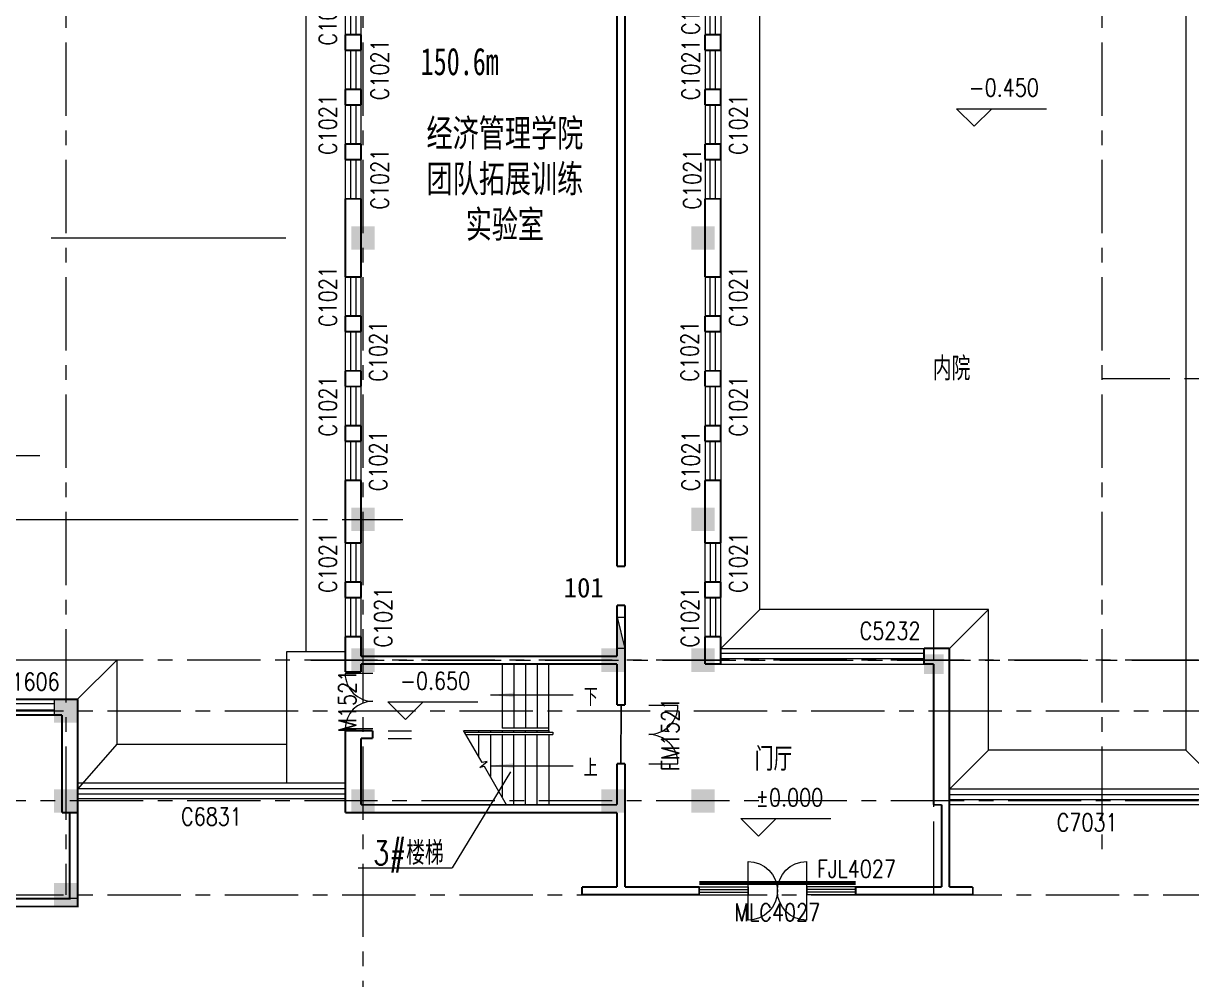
# Model space of a CAD drawing. Extents: x 2719331 to 3465925, y -270324 to -167476.
# Drawn here: x 2770897 to 2800781, y -218437 to -193979 of the extents above; entities that cross this region are included whole.
import ezdxf
from ezdxf.enums import TextEntityAlignment as Align

# ---------------------------------------------------------------- set-up
doc = ezdxf.new("R2010")
doc.units = 0
doc.header["$LTSCALE"] = 1500
doc.header["$MEASUREMENT"] = 0
doc.linetypes.add('CENTER', pattern=[2, 1.25, -0.25, 0.25, -0.25])
doc.linetypes.add('DASH', pattern=[0.35, 0.25, -0.1])
doc.layers.get('0').update_dxf_attribs({"linetype": 'CONTINUOUS', "lineweight": 0})
for name, color, linetype, lineweight in [('AXIS', 7, 'CONTINUOUS', 5), ('COLUMN', 7, 'CONTINUOUS', 5), ('DOTE', 7, 'CENTER', 5), ('P-S-TEXT', 7, 'CONTINUOUS', 5), ('PUB_DIM', 250, 'CONTINUOUS', 5), ('PUB_TEXT', 7, 'CONTINUOUS', 5), ('STAIR', 7, 'CONTINUOUS', 5), ('WALL', 7, 'CONTINUOUS', 5), ('WINDOW', 7, 'CONTINUOUS', 5), ('WINDOW_TEXT', 7, 'CONTINUOUS', 5), ('我的', 7, 'CONTINUOUS', 5), ('散水', 7, 'CONTINUOUS', 5), ('消火栓', 7, 'CONTINUOUS', 5), ('防火卷帘', 7, 'CONTINUOUS', 5), ('防火卷帘名称', 7, 'CONTINUOUS', 5)]:
    doc.layers.add(name, color=color, linetype=linetype, lineweight=lineweight)
doc.layers.add('中文', color=4, linetype='CONTINUOUS')
doc.layers.add('地面', color=250, linetype='CONTINUOUS')
doc.styles.add('_SIMPLEX', font='SIMPLEX.shx', dxfattribs={"width": 0.6})
doc.styles.add('DIM_FONT', font='romans.shx', dxfattribs={"width": 0.6})
doc.styles.add('H1', font='romans.shx', dxfattribs={"width": 1.2, "bigfont": 'hztxt.shx'})
doc.styles.add('HZ4', font='SimSun.ttf', dxfattribs={"width": 0.7, "height": 700})
doc.styles.add('SIMPLEX', font='SIMPLEX.SHX', dxfattribs={"width": 0.6})
doc.styles.get("Standard").update_dxf_attribs({"font": 'SIMHEI.TTF', "height": 1.2})

# ---------------------------------------------------------------- blocks, each defined once
blk = doc.blocks.new('_FZH')
blk.add_solid([(0.5, -0.5), (-0.5, -0.5), (0.5, 0.5), (-0.5, 0.5)])
blk = doc.blocks.new('_ARROW')
blk.add_solid([(0, 0), (-1, 0.1), (-1, -0.1)])
blk = doc.blocks.new('M_A3PTU')
for p, q in [((-0.5, 0), (-0.499, -0.498)), ((0.5, 0), (0.499, -0.498))]:
    blk.add_line(p, q)
for centre, start, end in [((-0.498, -0.001), 269.885, 0.0763), ((0.498, -0.001), 179.9237, 270.115)]:
    blk.add_arc(centre, 0.498, start, end)
blk = doc.blocks.new('_WBLK')
for p, q in [((-0.5, 0.5), (0.5, 0.5)), ((0.5, 0.1667), (-0.5, 0.1667)), ((0.5, -0.1667), (-0.5, -0.1667)), ((-0.5, -0.5), (0.5, -0.5))]:
    blk.add_line(p, q)
at = {"layer": 'WINDOW_TEXT', "style": 'SIMPLEX', "flags": 9}
blk.add_attdef('A', text='', height=1, dxfattribs=at).set_placement((0, 1.5), align=Align.MIDDLE)
blk = doc.blocks.new('M_A10JJG')
for p, q in [((-0.5, -0.5), (-0.5, 0.5)), ((0.5, -0.5), (0.5, 0.5))]:
    blk.add_line(p, q)
for centre, start, end in [((-0.5, 0), 270, 90), ((0.5, 0), 90, 270)]:
    blk.add_arc(centre, 0.5, start, end)
blk = doc.blocks.new('A$C68C06AB7')
at = {"layer": '消火栓'}
blk.add_hatch(color=256, dxfattribs=at).paths.add_polyline_path([(800, 200), (0, 200), (800, 0)])
blk.add_line((0, 200), (800, 0), dxfattribs=at)
blk.add_lwpolyline([(0, 200), (0, 0), (800, 0), (800, 200)], close=True, dxfattribs=at)
blk = doc.blocks.new('_GCBLK')
at = {"linetype": 'DASH'}
for p, q in [((-0.5, -0.5), (-0.5, 0.5)), ((0.5, -0.5), (0.5, 0.5)), ((-0.5, 0.2), (0.5, 0.2)), ((-0.5, -0.2), (0.5, -0.2))]:
    blk.add_line(p, q, dxfattribs=at)
at = {"layer": 'WINDOW_TEXT', "style": 'SIMPLEX', "flags": 9}
blk.add_attdef('A', text='', height=1, dxfattribs=at).set_placement((0, 1.5), align=Align.MIDDLE)
blk = doc.blocks.new('_DBLK1')
for p, q in [((-0.47, 0), (-0.47, -0.47)), ((0.47, 0), (0.47, -0.47))]:
    blk.add_line(p, q)
for centre, start, end in [((-0.47, 0), 270, 0), ((0.47, 0), 180, 270)]:
    blk.add_arc(centre, 0.47, start, end)
at = {"layer": 'WINDOW_TEXT', "style": 'SIMPLEX', "flags": 9}
blk.add_attdef('A', text='', height=1, dxfattribs=at).set_placement((0, 1.5), align=Align.MIDDLE)

msp = doc.modelspace()

# ---------------------------------------------------------------- linework, layer by layer
at = {"layer": 'AXIS', "lineweight": 0}
for p, q in [((2771609, -199466.3), (2777609, -199466.3)), ((2771609, -206666.3), (2777609, -206666.3))]:
    msp.add_line(p, q, dxfattribs=at)
at = {"layer": 'DOTE', "lineweight": 0}
for p, q in [((2771984.1, -176471.8), (2771984.1, -216266.3)), ((2771984.1, -176471.8), (2771984.1, -216266.3)), ((2779584.1, -176471.8), (2779584, -223966.3)), ((2798484.1, -176471.8), (2798484.1, -215338.3)), ((2809220.8, -203066.3), (2798484, -203066.3)), ((2755051.3, -206666.3), (2780606.6, -206666.3)), ((2794184, -216266.3), (2794184, -208949.2)), ((2824959.1, -210266.3), (2755051.3, -210266.3)), ((2778247.5, -210266.3), (2824967.9, -210266.3)), ((2755051.3, -211566.3), (2825104.7, -211566.3)), ((2824959.1, -213866.3), (2755051.3, -213866.3)), ((2755051.3, -216266.3), (2825104.7, -216266.3))]:
    msp.add_line(p, q, dxfattribs=at)
at = {"layer": 'PUB_DIM', "lineweight": 0}
for p, q in [((2795216.6, -196610.8), (2794766.6, -196160.8)), ((2794766.6, -196160.8), (2795666.6, -196160.8)), ((2795666.6, -196160.8), (2795216.6, -196610.8)), ((2795666.6, -196160.8), (2797068, -196160.8)), ((2780669.7, -211785.1), (2780219.7, -211335.1)), ((2780219.7, -211335.1), (2781119.7, -211335.1)), ((2781119.7, -211335.1), (2780669.7, -211785.1)), ((2781119.7, -211335.1), (2782521.1, -211335.1)), ((2789700.1, -214767.7), (2789250.1, -214317.7)), ((2789250.1, -214317.7), (2790150.1, -214317.7)), ((2790150.1, -214317.7), (2789700.1, -214767.7)), ((2790150.1, -214317.7), (2791551.5, -214317.7))]:
    msp.add_line(p, q, dxfattribs=at)
for points in [[(2782842.2, -211156.7), (2784957.3, -211156.7)], [(2782842.2, -212965.6), (2784957.3, -212965.6)]]:
    msp.add_lwpolyline(points, dxfattribs=at)
at = {"layer": 'STAIR', "lineweight": 0}
for p, q in [((2783142.2, -210366.3), (2783142.2, -212005.8)), ((2783442.2, -210366.3), (2783442.2, -212005.8)), ((2783742.2, -210366.3), (2783742.2, -212005.8)), ((2784042.2, -210366.3), (2784042.2, -212005.8)), ((2784342.2, -212005.8), (2784342.2, -210366.3)), ((2782633.1, -212883.6), (2782159.1, -212062.5)), ((2782161, -212065.8), (2784342.2, -212065.8)), ((2782184.1, -212105.8), (2784442.2, -212105.8)), ((2782218.7, -212165.8), (2784442.2, -212165.8)), ((2782542.2, -212065.8), (2782542.2, -212105.8)), ((2782542.2, -212165.8), (2782542.2, -212726.1)), ((2782842.2, -212065.8), (2782842.2, -212105.8)), ((2782842.2, -212165.8), (2782842.2, -213245.7)), ((2784342.2, -212005.8), (2783142.2, -212005.8)), ((2783142.2, -212065.8), (2783142.2, -212105.8)), ((2783142.2, -212165.8), (2783142.2, -213765.3)), ((2783442.2, -212105.8), (2783442.2, -212065.8)), ((2783442.2, -213966.3), (2783442.2, -212165.8)), ((2783742.2, -212105.8), (2783742.2, -212065.8)), ((2783742.2, -213966.3), (2783742.2, -212165.8)), ((2784042.2, -212105.8), (2784042.2, -212065.8)), ((2784042.2, -213966.3), (2784042.2, -212165.8)), ((2784342.2, -212065.8), (2784342.2, -212005.8)), ((2784342.2, -212065.8), (2784342.2, -212105.8)), ((2784342.2, -212165.8), (2784342.2, -213966.3)), ((2784442.2, -212105.8), (2784442.2, -212165.8)), ((2782569.2, -213012.9), (2782757, -212858.2)), ((2782693.1, -212987.5), (2782569.2, -213012.9)), ((2782757, -212858.2), (2782633.1, -212883.6)), ((2783258.2, -213966.3), (2782693.1, -212987.5))]:
    msp.add_line(p, q, dxfattribs=at)
msp.add_lwpolyline([(2773284, -210266.3), (2773284, -212416.3), (2777624.2, -212416.3)], dxfattribs=at)
at = {"layer": 'WALL', "lineweight": 0}
for p, q in [((2758316.5, -205063.9), (2771318.1, -205032.3)), ((2779134, -210052.1), (2777624.2, -210052.1)), ((2777624.2, -210052.1), (2777624.2, -213416.3)), ((2780225.6, -212070), (2780826.4, -212070)), ((2780225.6, -212270), (2780826.4, -212270)), ((2783354, -213123.9), (2781867.9, -215575.8)), ((2779457.7, -215575.8), (2781867.9, -215575.8)), ((2772284, -216366.3), (2763716.8, -216366.3)), ((2772284, -216566.3), (2772284, -216366.3))]:
    msp.add_line(p, q, dxfattribs=at)
at = {"layer": 'WALL', "lineweight": 0, "const_width": 50}
for points in [[(2786084, -207866.1), (2786084, -190665.4)], [(2786284.1, -190665.4), (2786284.1, -207866.1)], [(2779134, -194666.3), (2779134, -194266.3)], [(2779134, -194666.3), (2779134, -194266.3)], [(2779534, -194266.3), (2779134, -194266.3)], [(2779534, -194266.3), (2779534, -194666.3)], [(2779534, -194266.3), (2779534, -194666.3)], [(2788334, -194266.3), (2788334, -194666.3)], [(2788734, -194266.3), (2788334, -194266.3)], [(2788334, -194266.3), (2788334, -194666.3)], [(2788734, -194266.3), (2788734, -194666.3)], [(2788734, -194666.3), (2788734, -194266.3)], [(2779534, -194666.3), (2779134, -194666.3)], [(2788734, -194666.3), (2788334, -194666.3)], [(2779134, -196066.3), (2779134, -195666.3)], [(2779534, -195666.3), (2779134, -195666.3)], [(2779134, -196066.3), (2779134, -195666.3)], [(2779534, -195666.3), (2779534, -196066.3)], [(2779534, -195666.3), (2779534, -196066.3)], [(2788334, -195666.3), (2788334, -196066.3)], [(2788734, -195666.3), (2788334, -195666.3)], [(2788334, -195666.3), (2788334, -196066.3)], [(2788734, -195666.3), (2788734, -196066.3)], [(2788734, -196066.3), (2788734, -195666.3)], [(2779534, -196066.3), (2779134, -196066.3)], [(2788734, -196066.3), (2788334, -196066.3)], [(2779134, -197466.3), (2779134, -197066.3)], [(2779534, -197066.3), (2779134, -197066.3)], [(2779134, -197466.3), (2779134, -197066.3)], [(2779534, -197066.3), (2779534, -197466.3)], [(2779534, -197066.3), (2779534, -197466.3)], [(2788334, -197066.3), (2788334, -197466.3)], [(2788734, -197066.3), (2788334, -197066.3)], [(2788334, -197066.3), (2788334, -197466.3)], [(2788734, -197066.3), (2788734, -197466.3)], [(2788734, -197466.3), (2788734, -197066.3)], [(2779534, -197466.3), (2779134, -197466.3)], [(2788734, -197466.3), (2788334, -197466.3)], [(2779534, -198466.3), (2779134, -198466.3)], [(2779134, -200466.3), (2779134, -198466.3)], [(2779534, -198466.3), (2779534, -200466.3)], [(2788334, -198466.3), (2788334, -200466.3)], [(2788734, -198466.3), (2788334, -198466.3)], [(2788734, -198466.3), (2788734, -200466.3)], [(2779534, -200466.3), (2779134, -200466.3)], [(2788734, -200466.3), (2788334, -200466.3)], [(2779134, -201866.3), (2779134, -201466.3)], [(2779534, -201466.3), (2779134, -201466.3)], [(2779534, -201466.3), (2779534, -201866.3)], [(2788334, -201466.3), (2788334, -201866.3)], [(2788734, -201466.3), (2788334, -201466.3)], [(2788334, -201466.3), (2788334, -201866.3)], [(2788734, -201466.3), (2788734, -201866.3)], [(2788734, -201866.3), (2788734, -201466.3)], [(2779534, -201866.3), (2779134, -201866.3)], [(2788734, -201866.3), (2788334, -201866.3)], [(2779534, -202866.3), (2779134, -202866.3)], [(2779134, -203266.3), (2779134, -202866.3)], [(2779534, -202866.3), (2779534, -203266.3)], [(2788334, -202866.3), (2788334, -203266.3)], [(2788734, -202866.3), (2788334, -202866.3)], [(2788334, -202866.3), (2788334, -203266.3)], [(2788734, -202866.3), (2788734, -203266.3)], [(2788734, -203266.3), (2788734, -202866.3)], [(2779534, -203266.3), (2779134, -203266.3)], [(2788734, -203266.3), (2788334, -203266.3)], [(2779534, -204266.3), (2779134, -204266.3)], [(2779134, -204666.3), (2779134, -204266.3)], [(2779534, -204266.3), (2779534, -204666.3)], [(2788334, -204266.3), (2788334, -204666.3)], [(2788734, -204266.3), (2788334, -204266.3)], [(2788334, -204266.3), (2788334, -204666.3)], [(2788734, -204266.3), (2788734, -204666.3)], [(2788734, -204666.3), (2788734, -204266.3)], [(2779534, -204666.3), (2779134, -204666.3)], [(2788734, -204666.3), (2788334, -204666.3)], [(2779534, -205666.3), (2779134, -205666.3)], [(2779134, -207266.3), (2779134, -205666.3)], [(2779534, -205666.3), (2779534, -207266.3)], [(2788334, -205666.3), (2788334, -207266.3)], [(2788734, -205666.3), (2788334, -205666.3)], [(2788734, -205666.3), (2788734, -207266.3)], [(2779534, -207266.3), (2779134, -207266.3)], [(2788734, -207266.3), (2788334, -207266.3)], [(2786284.1, -207866.1), (2786084, -207866.1)], [(2779534, -208266.3), (2779134, -208266.3)], [(2779134, -208666.3), (2779134, -208266.3)], [(2779534, -208266.3), (2779534, -208666.3)], [(2788334, -208266.3), (2788334, -208666.3)], [(2788734, -208266.3), (2788334, -208266.3)], [(2788334, -208666.3), (2788334, -208266.3)], [(2788734, -208266.3), (2788734, -208666.3)], [(2788734, -208266.3), (2788734, -208666.3)], [(2779534, -208666.3), (2779134, -208666.3)], [(2786084, -210166.3), (2786084, -208866.1)], [(2786284, -208866.1), (2786084, -208866.1)], [(2786284.1, -208866.1), (2786284.1, -210166.3)], [(2788734, -208666.3), (2788334, -208666.3)], [(2779134, -210565.8), (2779134, -209666.3)], [(2779534, -209666.3), (2779134, -209666.3)], [(2779534, -209666.3), (2779534, -210166.3)], [(2788334, -209666.3), (2788334, -210366.3)], [(2788734, -209666.3), (2788334, -209666.3)], [(2788734, -209666.3), (2788734, -209966.3)], [(2788734, -210366.3), (2788734, -209966.3)], [(2793934, -210366.3), (2793934, -209966.3)], [(2793934, -209966.3), (2794584.1, -209966.3)], [(2794584.1, -216066.3), (2794584.1, -209966.3)], [(2786084, -210166.3), (2779534, -210166.3)], [(2779534, -210565.8), (2779534, -210366.3)], [(2786084, -210366.3), (2779534, -210366.3)], [(2786084, -211416.3), (2786084, -210366.3)], [(2786284.1, -210166.3), (2786284, -210366.3)], [(2786284, -211416.3), (2786284, -210366.3)], [(2788334, -210366.3), (2788734, -210366.3)], [(2793934, -210366.3), (2794184, -210366.3)], [(2794184, -210366.3), (2794184.1, -213966.3)], [(2794184.1, -213966.3), (2794184.1, -210366.3)], [(2779534, -210565.8), (2779134, -210565.8)], [(2763716.8, -216566.3), (2772284, -216566.3), (2772284, -211266.3)], [(2772284, -211266.3), (2766184, -211266.3)], [(2786084, -211416.3), (2786284, -211416.3)], [(2766584, -211666.3), (2771884, -211666.3)], [(2771884, -214166.3), (2771884, -211666.3)], [(2779534, -212065.8), (2779134, -212065.8)], [(2779134, -214166.3), (2779134, -212065.8)], [(2779834, -212065.8), (2779534, -212065.8)], [(2779834, -212265.8), (2779834, -212065.8)], [(2779834, -212265.8), (2779534, -212265.8)], [(2779534, -213966.3), (2779534, -212265.8)], [(2786084, -213966.3), (2786084, -212916.3)], [(2786084, -212916.3), (2786284, -212916.3)], [(2786284, -212916.3), (2786284.1, -216066.3)], [(2772284, -213566.3), (2772284, -213966.3)], [(2772284, -213566.3), (2772284, -213966.3)], [(2779134, -213566.3), (2779134, -213966.3)], [(2779134, -213566.3), (2779134, -213966.3)], [(2786084, -213966.3), (2779534, -213966.3)], [(2794384.1, -213966.3), (2794184.1, -213966.3)], [(2794384.1, -216066.3), (2794384.1, -213966.3)], [(2763716.8, -216366.3), (2772084, -216366.3), (2772084, -214166.3)], [(2772284, -214166.3), (2771884, -214166.3)], [(2786084.1, -214166.3), (2779134, -214166.3)], [(2786084.1, -214166.3), (2786084.1, -216066.3)], [(2786284.1, -214166.3), (2786284.1, -214366.3)], [(2785184.1, -216066.3), (2786084.1, -216066.3)], [(2785184.1, -216066.3), (2785184.1, -216266.3)], [(2786284.1, -216066.3), (2788184.1, -216066.3)], [(2788184.1, -216066.3), (2788184.1, -216266.3)], [(2792184.1, -216066.3), (2794384.1, -216066.3)], [(2792184.1, -216066.3), (2792184.1, -216266.3)], [(2794584.1, -216066.3), (2795184.1, -216066.3)], [(2795184.1, -216066.3), (2795184.1, -216266.3)], [(2785184.1, -216266.3), (2788184.1, -216266.3)], [(2792184.1, -216266.3), (2795184.1, -216266.3)]]:
    msp.add_lwpolyline(points, dxfattribs=at)
at = {"layer": 'WINDOW', "lineweight": 0}
for p, q in [((2788184.1, -216066.3), (2789434.1, -216066.3)), ((2788184.1, -216133.3), (2789434.1, -216133.3)), ((2788184.1, -216199.3), (2789434.1, -216199.3)), ((2788184.1, -216266.3), (2789434.1, -216266.3)), ((2789434.1, -216066.3), (2789434.1, -216266.3)), ((2790934.1, -216066.3), (2790934.1, -216266.3)), ((2792184.1, -216066.3), (2790934.1, -216066.3)), ((2792184.1, -216133.3), (2790934.1, -216133.3)), ((2792184.1, -216199.3), (2790934.1, -216199.3)), ((2792184.1, -216266.3), (2790934.1, -216266.3))]:
    msp.add_line(p, q, dxfattribs=at)
at = {"layer": '我的', "lineweight": 25}
msp.add_line((2786184, -212916.3), (2786188.5, -211416.3), dxfattribs=at)
at = {"layer": '散水', "lineweight": 0}
for p, q in [((2789734, -208966.3), (2788734, -209966.3)), ((2794584.1, -209966.3), (2795584.1, -208966.3)), ((2773284.1, -210266.3), (2762284, -210266.3)), ((2773284, -210266.3), (2772284, -211266.3)), ((2773284, -212416.3), (2772284, -213566.3)), ((2795584, -212566.3), (2794584, -213566.3)), ((2800634, -212566.3), (2801634, -213566.3))]:
    msp.add_line(p, q, dxfattribs=at)
for points in [[(2778134, -210052.1), (2778134, -188365.4)], [(2800634, -192566.3), (2800634, -212566.3), (2795584, -212566.3), (2795584.1, -208966.3), (2789734, -208966.3), (2789734, -208966.3), (2789734, -193716), (2795634, -193716)]]:
    msp.add_lwpolyline(points, dxfattribs=at)
at = {"layer": '防火卷帘', "linetype": 'DASH', "lineweight": 0, "const_width": 100}
msp.add_lwpolyline([(2788184.1, -215966.3), (2792184.1, -215966.3)], dxfattribs=at)

# ---------------------------------------------------------------- block references
at = {"layer": 'COLUMN', "lineweight": 0}
for p, xscale, yscale, zscale in [((2779584, -199466.3), 600, 600, 600), ((2788284, -199466.3), 600, 600, 600), ((2779584, -206666.3), 600, 600, 600), ((2788284, -206666.3), 600, 600, 600), ((2779584, -210266.3), 600, 600, 600), ((2785984.1, -210266.3), 600, 600, 600), ((2788284, -210266.3), 600, 600, 600), ((2794184.1, -210366.3), 500, 500, 500), ((2779584.1, -213866.3), 600, 600, 600), ((2785984.1, -213866.3), 600, 600, 600), ((2788284, -213866.3), 600, 600, 600)]:
    msp.add_blockref('_FZH', p, dxfattribs=dict(at, xscale=xscale, yscale=yscale, zscale=zscale))
at = {"layer": 'COLUMN', "lineweight": 0, "extrusion": (0, 0, -1), "xscale": -600, "yscale": 600, "zscale": -400}
for p in [(-2771984, -211566.3), (-2771984, -213866.3), (-2771984, -216266.3)]:
    msp.add_blockref('_FZH', p, dxfattribs=at)
at = {"layer": 'PUB_DIM', "lineweight": 0, "xscale": 600, "yscale": 600, "zscale": 600, "rotation": 180}
for p in [(2782842.2, -211156.7), (2782842.2, -212965.6)]:
    msp.add_blockref('_ARROW', p, dxfattribs=at)
at = {"layer": 'WINDOW', "lineweight": 0}
ref = msp.add_blockref('_WBLK', (2788534, -193766.3), dxfattribs=dict(at, xscale=1000, yscale=400.000000053551, zscale=1000, rotation=270))
ref.add_attrib('A', 'C1021', dxfattribs={"layer": 'WINDOW_TEXT', "height": 450, "rotation": 90, "style": '_SIMPLEX', "width": 0.8, "flags": 8}).set_placement((2787965.2, -193499.4), align=Align.MIDDLE)
ref = msp.add_blockref('_WBLK', (2779334, -193766.3), dxfattribs=dict(at, xscale=1000, yscale=399.9999999236315, zscale=1000, rotation=90))
ref.add_attrib('A', 'C1021', dxfattribs={"layer": 'WINDOW_TEXT', "height": 450, "rotation": 90, "style": '_SIMPLEX', "width": 0.8, "flags": 8}).set_placement((2778684, -193766.3), align=Align.MIDDLE)
ref = msp.add_blockref('_WBLK', (2779334, -195166.3), dxfattribs=dict(at, xscale=1000, yscale=399.9999999236315, zscale=1000, rotation=90))
ref.add_attrib('A', 'C1021', dxfattribs={"layer": 'WINDOW_TEXT', "height": 450, "rotation": 90, "style": '_SIMPLEX', "width": 0.8, "flags": 8}).set_placement((2780012, -195166.3), align=Align.MIDDLE)
ref = msp.add_blockref('_WBLK', (2788534, -195166.3), dxfattribs=dict(at, xscale=1000, yscale=400.000000053551, zscale=1000, rotation=270))
ref.add_attrib('A', 'C1021', dxfattribs={"layer": 'WINDOW_TEXT', "height": 450, "rotation": 90, "style": '_SIMPLEX', "width": 0.8, "flags": 8}).set_placement((2787967.8, -195166.3), align=Align.MIDDLE)
ref = msp.add_blockref('_WBLK', (2779334, -196566.3), dxfattribs=dict(at, xscale=1000, yscale=399.9999999236315, zscale=1000, rotation=90))
ref.add_attrib('A', 'C1021', dxfattribs={"layer": 'WINDOW_TEXT', "height": 450, "rotation": 90, "style": '_SIMPLEX', "width": 0.8, "flags": 8}).set_placement((2778684, -196566.3), align=Align.MIDDLE)
ref = msp.add_blockref('_WBLK', (2788534, -196566.3), dxfattribs=dict(at, xscale=1000, yscale=400.000000053551, zscale=1000, rotation=270))
ref.add_attrib('A', 'C1021', dxfattribs={"layer": 'WINDOW_TEXT', "height": 450, "rotation": 90, "style": '_SIMPLEX', "width": 0.8, "flags": 8}).set_placement((2789184, -196566.3), align=Align.MIDDLE)
ref = msp.add_blockref('_WBLK', (2779334, -197966.3), dxfattribs=dict(at, xscale=1000, yscale=399.9999999236315, zscale=1000, rotation=90))
ref.add_attrib('A', 'C1021', dxfattribs={"layer": 'WINDOW_TEXT', "height": 450, "rotation": 90, "style": '_SIMPLEX', "width": 0.8, "flags": 8}).set_placement((2780012, -197966.3), align=Align.MIDDLE)
ref = msp.add_blockref('_WBLK', (2788534, -197966.3), dxfattribs=dict(at, xscale=1000, yscale=400.000000053551, zscale=1000, rotation=270))
ref.add_attrib('A', 'C1021', dxfattribs={"layer": 'WINDOW_TEXT', "height": 450, "rotation": 90, "style": '_SIMPLEX', "width": 0.8, "flags": 8}).set_placement((2788005, -197966.3), align=Align.MIDDLE)
ref = msp.add_blockref('_WBLK', (2779334, -200966.3), dxfattribs=dict(at, xscale=1000, yscale=399.9999999236315, zscale=1000, rotation=90))
ref.add_attrib('A', 'C1021', dxfattribs={"layer": 'WINDOW_TEXT', "height": 450, "rotation": 90, "style": '_SIMPLEX', "width": 0.8, "flags": 8}).set_placement((2778684, -200966.3), align=Align.MIDDLE)
ref = msp.add_blockref('_WBLK', (2788534, -200966.3), dxfattribs=dict(at, xscale=1000, yscale=400.000000053551, zscale=1000, rotation=270))
ref.add_attrib('A', 'C1021', dxfattribs={"layer": 'WINDOW_TEXT', "height": 450, "rotation": 90, "style": '_SIMPLEX', "width": 0.8, "flags": 8}).set_placement((2789184, -200966.3), align=Align.MIDDLE)
ref = msp.add_blockref('_WBLK', (2779334, -202366.3), dxfattribs=dict(at, xscale=1000, yscale=399.9999999236315, zscale=1000, rotation=90))
ref.add_attrib('A', 'C1021', dxfattribs={"layer": 'WINDOW_TEXT', "height": 450, "rotation": 90, "style": '_SIMPLEX', "width": 0.8, "flags": 8}).set_placement((2779972.2, -202366.3), align=Align.MIDDLE)
ref = msp.add_blockref('_WBLK', (2788534, -202366.3), dxfattribs=dict(at, xscale=1000, yscale=400.000000053551, zscale=1000, rotation=270))
ref.add_attrib('A', 'C1021', dxfattribs={"layer": 'WINDOW_TEXT', "height": 450, "rotation": 90, "style": '_SIMPLEX', "width": 0.8, "flags": 8}).set_placement((2787939.8, -202366.3), align=Align.MIDDLE)
ref = msp.add_blockref('_WBLK', (2779334, -203766.3), dxfattribs=dict(at, xscale=1000, yscale=399.9999999236315, zscale=1000, rotation=90))
ref.add_attrib('A', 'C1021', dxfattribs={"layer": 'WINDOW_TEXT', "height": 450, "rotation": 90, "style": '_SIMPLEX', "width": 0.8, "flags": 8}).set_placement((2778684, -203766.3), align=Align.MIDDLE)
ref = msp.add_blockref('_WBLK', (2788534, -203766.3), dxfattribs=dict(at, xscale=1000, yscale=400.000000053551, zscale=1000, rotation=270))
ref.add_attrib('A', 'C1021', dxfattribs={"layer": 'WINDOW_TEXT', "height": 450, "rotation": 90, "style": '_SIMPLEX', "width": 0.8, "flags": 8}).set_placement((2789184, -203766.3), align=Align.MIDDLE)
ref = msp.add_blockref('_WBLK', (2779334, -205166.3), dxfattribs=dict(at, xscale=1000, yscale=399.9999999236315, zscale=1000, rotation=90))
ref.add_attrib('A', 'C1021', dxfattribs={"layer": 'WINDOW_TEXT', "height": 450, "rotation": 90, "style": '_SIMPLEX', "width": 0.8, "flags": 8}).set_placement((2779972.2, -205166.3), align=Align.MIDDLE)
ref = msp.add_blockref('_WBLK', (2788534, -205166.3), dxfattribs=dict(at, xscale=1000, yscale=400.000000053551, zscale=1000, rotation=270))
ref.add_attrib('A', 'C1021', dxfattribs={"layer": 'WINDOW_TEXT', "height": 450, "rotation": 90, "style": '_SIMPLEX', "width": 0.8, "flags": 8}).set_placement((2787967.5, -205166.3), align=Align.MIDDLE)
ref = msp.add_blockref('_WBLK', (2779334, -207766.3), dxfattribs=dict(at, xscale=1000, yscale=399.9999999240972, zscale=1000, rotation=90))
ref.add_attrib('A', 'C1021', dxfattribs={"layer": 'WINDOW_TEXT', "height": 450, "rotation": 90, "style": '_SIMPLEX', "width": 0.8, "flags": 8}).set_placement((2778684, -207766.3), align=Align.MIDDLE)
ref = msp.add_blockref('_WBLK', (2788534, -207766.3), dxfattribs=dict(at, xscale=-1000, yscale=399.9999999240972, zscale=1000, rotation=270))
ref.add_attrib('A', 'C1021', dxfattribs={"layer": 'WINDOW_TEXT', "height": 450, "rotation": 90, "style": '_SIMPLEX', "width": 0.8, "flags": 8}).set_placement((2789184, -207766.3), align=Align.MIDDLE)
ref = msp.add_blockref('_WBLK', (2779334, -209166.3), dxfattribs=dict(at, xscale=1000, yscale=399.9999999240972, zscale=1000, rotation=90))
ref.add_attrib('A', 'C1021', dxfattribs={"layer": 'WINDOW_TEXT', "height": 450, "rotation": 90, "style": '_SIMPLEX', "width": 0.8, "flags": 8}).set_placement((2780099.6, -209166.3), align=Align.MIDDLE)
ref = msp.add_blockref('_WBLK', (2788534, -209166.3), dxfattribs=dict(at, xscale=-1000, yscale=399.9999999240972, zscale=1000, rotation=270))
ref.add_attrib('A', 'C1021', dxfattribs={"layer": 'WINDOW_TEXT', "height": 450, "rotation": 90, "style": '_SIMPLEX', "width": 0.8, "flags": 8}).set_placement((2787948.5, -209166.3), align=Align.MIDDLE)
ref = msp.add_blockref('_WBLK', (2791334, -210166.3), dxfattribs=dict(at, xscale=5200, yscale=399.9999999999708, zscale=5200))
ref.add_attrib('A', 'C5232', dxfattribs={"layer": 'WINDOW_TEXT', "height": 450, "style": '_SIMPLEX', "width": 0.8, "flags": 8}).set_placement((2793067, -209516.3), align=Align.MIDDLE)
ref = msp.add_blockref('_GCBLK', (2770884, -211466.3), dxfattribs=dict(at, xscale=1600, yscale=400.0000000000292, zscale=1600, rotation=180))
ref.add_attrib('A', 'GC1606', dxfattribs={"layer": 'WINDOW_TEXT', "height": 450, "style": '_SIMPLEX', "width": 0.8, "flags": 8}).set_placement((2770884, -210816.3), align=Align.MIDDLE)
ref = msp.add_blockref('_DBLK1', (2779834, -211315.8), dxfattribs=dict(at, xscale=1500, yscale=1500, zscale=1500, rotation=270))
ref.add_attrib('A', 'M1521', dxfattribs={"layer": 'WINDOW_TEXT', "height": 450, "rotation": 90, "style": '_SIMPLEX', "width": 0.8, "flags": 8}).set_placement((2779184, -211315.8), align=Align.MIDDLE)
ref = msp.add_blockref('M_A3PTU', (2786893.3, -212166.3), dxfattribs=dict(at, xscale=1500, yscale=1500, zscale=1500, rotation=90))
ref.add_attrib('A', 'FM1521', dxfattribs={"layer": 'WINDOW_TEXT', "height": 450, "rotation": 90, "style": '_SIMPLEX', "width": 0.8, "flags": 8}).set_placement((2787443.3, -212166.3, -360295.4), align=Align.MIDDLE)
ref = msp.add_blockref('_WBLK', (2775709, -213616.3), dxfattribs=dict(at, xscale=6850, yscale=400.000000000159, zscale=6850, rotation=180))
ref.add_attrib('A', 'C6831', dxfattribs={"layer": 'WINDOW_TEXT', "height": 450, "style": '_SIMPLEX', "width": 0.8, "flags": 8}).set_placement((2775709, -214266.3), align=Align.MIDDLE)
ref = msp.add_blockref('_WBLK', (2798109, -213766.3), dxfattribs=dict(at, xscale=7050, yscale=400, zscale=7050, rotation=180))
ref.add_attrib('A', 'C7031', dxfattribs={"layer": 'WINDOW_TEXT', "height": 450, "style": '_SIMPLEX', "width": 0.8, "flags": 8}).set_placement((2798109, -214416.3), align=Align.MIDDLE)
ref = msp.add_blockref('M_A10JJG', (2790184.1, -216166.3), dxfattribs=dict(at, xscale=-1500, yscale=1500, zscale=1500))
ref.add_attrib('A', 'MLC4027', dxfattribs={"layer": 'WINDOW_TEXT', "height": 450, "style": '_SIMPLEX', "width": 0.8, "flags": 8}).set_placement((2790184.1, -216716.3), align=Align.MIDDLE)
at = {"layer": '消火栓', "lineweight": 0, "xscale": -1, "rotation": 90}
msp.add_blockref('A$C68C06AB7', (2786284, -209166.3), dxfattribs=at)

# ---------------------------------------------------------------- texts
at = {"layer": 'P-S-TEXT', "lineweight": 0, "style": 'H1', "width": 0.8}
for s, p in [('下', (2785231.1, -211435.3)), ('上', (2785231.1, -213247.7))]:
    msp.add_text(s, height=450, dxfattribs=at).set_placement(p)
at = {"layer": 'PUB_DIM', "lineweight": 0, "style": 'DIM_FONT', "width": 0.8}
for s, p in [('-0.450', (2796873.7, -195845.8)), ('-0.650', (2782326.8, -211020.1)), ('%%p0.000', (2791357.2, -214002.7))]:
    msp.add_text(s, height=450, rotation=360, dxfattribs=at).set_placement(p, align=Align.RIGHT)
at = {"layer": 'PUB_TEXT', "lineweight": 0, "style": 'H1', "width": 0.8}
for s, p in [('内院', (2794162.1, -203109.8)), ('门厅', (2789605.5, -213094.7)), ('3#楼梯', (2779844.9, -215498.7))]:
    msp.add_text(s, height=600, dxfattribs=at).set_placement(p)
at = {"layer": '中文', "insert": (2784720.2, -208160.9), "char_height": 500, "width": 6011.563, "attachment_point": 1}
msp.add_mtext('{\\fFangSong_GB2312|b0|i0|c134|p49;\\C0;101}', dxfattribs=at)
at = {"layer": '地面', "lineweight": 25, "char_height": 700, "style": 'HZ4'}
for s, insert, width, attachment_point in [('{\\C3;150.6m}', (2781059.4, -194602.7), 4224.38, 1), ('{\\f宋体|b0|i0|c134|p2;\\C7;经济管理学院团队拓展训练实验室}', (2783213.8, -196434), 4650.499, 2)]:
    msp.add_mtext(s, dxfattribs=dict(at, insert=insert, width=width, attachment_point=attachment_point))
at = {"layer": '防火卷帘名称', "lineweight": 0, "style": '_SIMPLEX', "width": 0.8}
msp.add_text('FJL4027', height=450, dxfattribs=at).set_placement((2791197.8, -215828.4))

doc.saveas('drawing.dxf')
